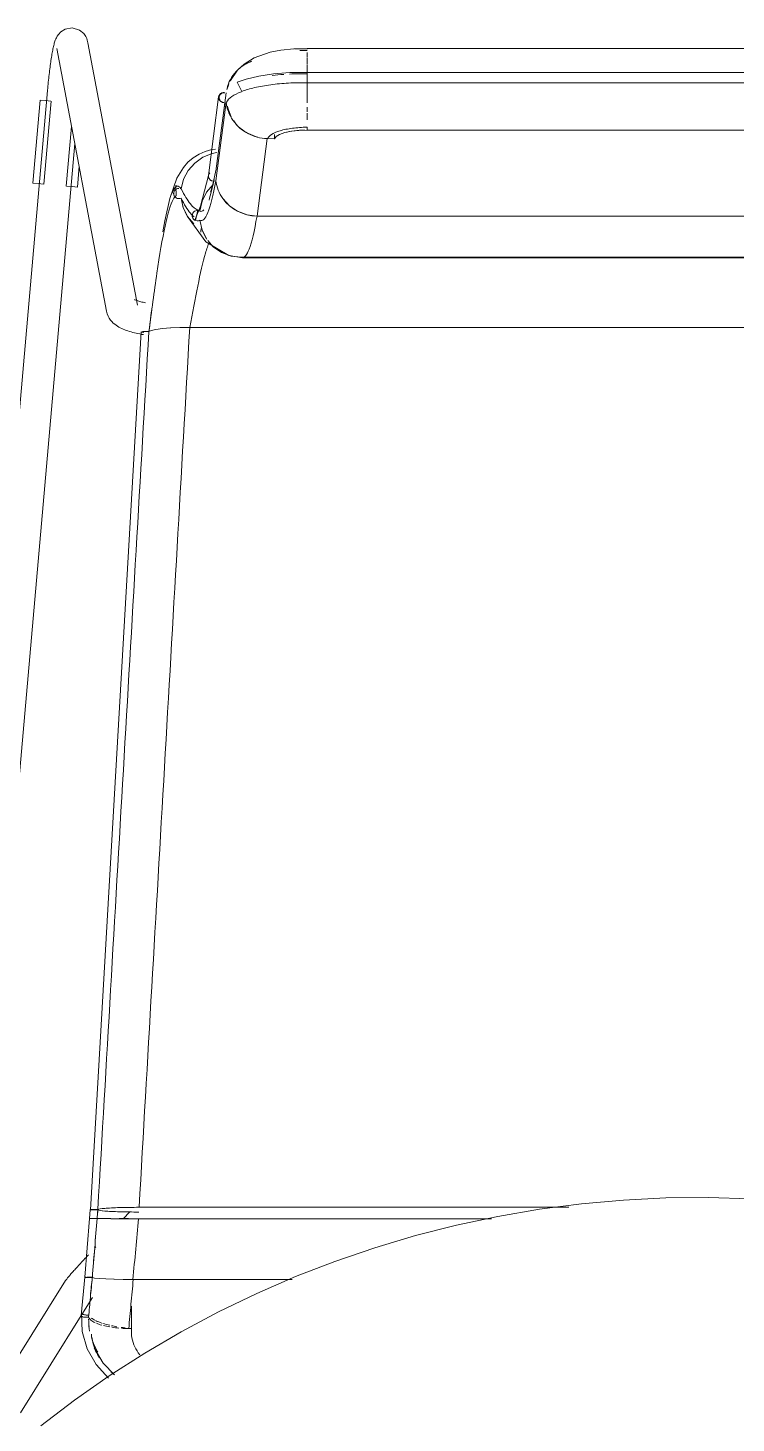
# Model space of a CAD drawing. Header units: millimetres. Extents: x 155927 to 326028, y -36033 to 97293.
# Drawn here: x 159715 to 159983, y 31551 to 32078 of the extents above; entities that cross this region are included whole.
import ezdxf

# ---------------------------------------------------------------- set-up
doc = ezdxf.new("R2010")
doc.units = ezdxf.units.MM
doc.header["$MEASUREMENT"] = 0
doc.layers.add('I-FURN', color=8, linetype='CONTINUOUS', lineweight=9)

msp = doc.modelspace()

# ---------------------------------------------------------------- linework, layer by layer
at = {"layer": 'I-FURN'}
for p, q in [((159727.17, 32076.73), (159726.31, 32075.82)), ((159728.82, 32077.77), (159727.17, 32076.73)), ((159731.58, 32078.25), (159728.82, 32077.77)), ((159734.33, 32077.42), (159731.58, 32078.25)), ((159734.33, 32077.42), (159735.91, 32076.1)), ((159724.45, 32071.22), (159724.35, 32070.77)), ((159724.55, 32071.64), (159724.45, 32071.22)), ((159724.66, 32072.06), (159724.55, 32071.64)), ((159724.76, 32072.46), (159724.66, 32072.06)), ((159724.88, 32072.85), (159724.76, 32072.46)), ((159725, 32073.25), (159724.88, 32072.85)), ((159725.14, 32073.65), (159725, 32073.25)), ((159725.31, 32074.08), (159725.14, 32073.65)), ((159725.53, 32074.56), (159725.31, 32074.08)), ((159725.83, 32075.12), (159725.53, 32074.56)), ((159726.31, 32075.82), (159725.83, 32075.12)), ((159735.91, 32076.1), (159736.66, 32075.02)), ((159736.66, 32075.02), (159737.03, 32074.21)), ((159737.03, 32074.21), (159737.25, 32073.59)), ((159737.25, 32073.59), (159737.38, 32073.08)), ((159737.38, 32073.08), (159737.47, 32072.66)), ((159756.28, 31973.37), (159737.47, 32072.66)), ((159723.51, 32065.98), (159723.42, 32065.37)), ((159723.6, 32066.59), (159723.51, 32065.98)), ((159723.69, 32067.17), (159723.6, 32066.59)), ((159723.78, 32067.74), (159723.69, 32067.17)), ((159723.88, 32068.29), (159723.78, 32067.74)), ((159723.97, 32068.83), (159723.88, 32068.29)), ((159724.07, 32069.34), (159723.97, 32068.83)), ((159724.16, 32069.84), (159724.07, 32069.34)), ((159724.26, 32070.31), (159724.16, 32069.84)), ((159724.35, 32070.77), (159724.26, 32070.31)), ((159725.68, 32070.43), (159744.49, 31971.14)), ((159800.44, 32066.94), (159796.56, 32064.55)), ((159806.49, 32069.07), (159800.44, 32066.94)), ((159810.52, 32069.86), (159806.49, 32069.07)), ((159815.34, 32070.36), (159810.52, 32069.86)), ((159820.38, 32070.47), (159815.34, 32070.36)), ((160115.23, 32070.48), (159820.37, 32070.48)), ((159820.37, 32070.17), (159820.37, 32070.46)), ((159820.37, 32067.23), (159820.37, 32068.98)), ((159820.37, 32064.38), (159820.37, 32066.95)), ((159820.38, 32070.47), (159820.38, 32070.3)), ((159722.81, 32060.65), (159722.73, 32059.93)), ((159722.9, 32061.36), (159722.81, 32060.65)), ((159722.98, 32062.06), (159722.9, 32061.36)), ((159723.07, 32062.74), (159722.98, 32062.06)), ((159723.15, 32063.42), (159723.07, 32062.74)), ((159723.24, 32064.08), (159723.15, 32063.42)), ((159723.33, 32064.73), (159723.24, 32064.08)), ((159723.42, 32065.37), (159723.33, 32064.73)), ((159794.08, 32062.25), (159791.4, 32058.36)), ((159796.56, 32064.55), (159794.08, 32062.25)), ((159807.71, 32060.86), (159802.09, 32060.01)), ((159813.83, 32061.34), (159807.71, 32060.86)), ((159820.37, 32061.44), (159813.83, 32061.34)), ((159820.37, 32061.19), (159820.37, 32064.21)), ((160115.23, 32061.44), (159820.37, 32061.44)), ((159820.37, 32057.59), (159820.37, 32061.44)), ((159820.37, 32064.22), (159820.37, 32061.19)), ((159820.37, 32061.44), (159820.37, 32061.37)), ((159820.37, 32061.37), (159820.37, 32061.17)), ((159820.37, 32061.17), (159820.37, 32060.87)), ((159820.37, 32060.87), (159820.37, 32060.48)), ((159722.28, 32055.49), (159722.21, 32054.74)), ((159722.35, 32056.24), (159722.28, 32055.49)), ((159722.42, 32056.99), (159722.35, 32056.24)), ((159722.5, 32057.73), (159722.42, 32056.99)), ((159722.57, 32058.47), (159722.5, 32057.73)), ((159722.65, 32059.2), (159722.57, 32058.47)), ((159722.73, 32059.93), (159722.65, 32059.2)), ((159791.4, 32058.36), (159791.31, 32058.16)), ((159797.4, 32058.91), (159793.95, 32057.75)), ((159793.95, 32057.75), (159795.71, 32054.21)), ((159802.09, 32060.01), (159797.4, 32058.91)), ((159820.37, 32057.5), (159820.37, 32053.69)), ((159820.37, 32053.65), (159820.37, 32057.5)), ((159820.37, 32057.48), (160115.23, 32057.48)), ((159820.37, 32060.48), (159820.37, 32060.02)), ((159820.37, 32060.02), (159820.37, 32059.53)), ((159820.37, 32059.53), (159820.37, 32059.03)), ((159820.37, 32059.03), (159820.37, 32058.56)), ((159820.37, 32058.56), (159820.37, 32058.14)), ((159820.37, 32058.14), (159820.37, 32057.81)), ((159820.37, 32057.81), (159820.37, 32057.59)), ((159722.2, 32054.58), (159683.25, 31611.26)), ((159716.63, 32019.56), (159719.38, 32050.97)), ((159719.38, 32050.97), (159721.43, 32050.79)), ((159720.86, 32019.19), (159723.62, 32050.6)), ((159721.43, 32050.79), (159723.49, 32050.61)), ((159722.21, 32054.74), (159722.2, 32054.58)), ((159786.92, 32052.17), (159783.07, 32022.39)), ((159789.74, 32050.19), (159785.9, 32020.48)), ((159789.76, 32053.73), (159785.92, 32024.03)), ((159789.31, 32050.2), (159788.99, 32047.76)), ((159820.37, 32053.65), (159820.37, 32053.5)), ((159820.37, 32049.94), (159820.37, 32053.5)), ((159820.37, 32046.47), (159820.37, 32048.31)), ((159820.37, 32043.49), (159820.37, 32045.95)), ((159731.28, 32040.93), (159729.3, 32018.45)), ((159817.34, 32039.47), (159820.37, 32039.57)), ((160115.23, 32039.63), (159820.37, 32039.63)), ((159820.37, 32039.57), (160115.23, 32039.57)), ((159695.21, 31610.21), (159732.49, 32034.56)), ((159801.45, 32007.11), (159805.31, 32036.38)), ((159805.31, 32036.38), (159808.02, 32036.32)), ((159808.02, 32037.98), (159808.02, 32036.32)), ((159808.02, 32036.32), (159808.66, 32037.18)), ((159808.66, 32037.18), (159810.01, 32037.97)), ((159810.01, 32037.97), (159811.99, 32038.64)), ((159811.99, 32038.64), (159814.49, 32039.15)), ((159814.49, 32039.15), (159817.34, 32039.47)), ((159777.31, 32029.18), (159775.33, 32027.49)), ((159779.51, 32030.55), (159777.31, 32029.18)), ((159781.01, 32029.33), (159777.92, 32027.15)), ((159781.87, 32031.58), (159779.51, 32030.55)), ((159784.52, 32030.73), (159781.01, 32029.33)), ((159784.38, 32032.24), (159781.87, 32031.58)), ((159785.8, 32032.39), (159784.38, 32032.24)), ((159786.26, 32031.1), (159784.52, 32030.73)), ((159784.53, 32030.72), (159786.27, 32031.09)), ((159733.54, 32018.07), (159734.23, 32025.97)), ((159773.59, 32025.53), (159771.09, 32021.42)), ((159775.33, 32027.49), (159773.59, 32025.53)), ((159775.44, 32024.33), (159773.7, 32021.01)), ((159777.92, 32027.15), (159775.44, 32024.33)), ((159784.67, 32018.52), (159786.04, 32024.81)), ((159718.67, 32019.38), (159716.63, 32019.56)), ((159720.73, 32019.2), (159718.67, 32019.38)), ((159731.49, 32018.25), (159729.43, 32018.44)), ((159771.09, 32021.42), (159768.42, 32013.79)), ((159771.89, 32018.3), (159770.73, 32018.62)), ((159770.73, 32018.62), (159770.92, 32014.77)), ((159773.7, 32021.01), (159772.8, 32017.38)), ((159783.08, 32022.47), (159780.11, 32010.85)), ((159784.91, 32018.99), (159782.4, 32016.12)), ((159783.12, 32022.63), (159783.05, 32022.16)), ((159783.05, 32022.16), (159783.12, 32021.69)), ((159783.31, 32023.07), (159783.12, 32022.63)), ((159783.12, 32021.69), (159783.31, 32021.25)), ((159783.6, 32023.45), (159783.31, 32023.07)), ((159783.31, 32021.25), (159783.6, 32020.86)), ((159783.6, 32020.86), (159783.99, 32020.56)), ((159783.91, 32016.09), (159784.67, 32018.52)), ((159783.99, 32020.56), (159784.44, 32020.37)), ((159784.44, 32020.37), (159784.93, 32020.29)), ((159784.93, 32020.29), (159785.43, 32020.33)), ((159733.54, 32018.07), (159731.49, 32018.25)), ((159768.42, 32013.79), (159766.53, 32005.27)), ((159770, 32016.16), (159769.92, 32015.67)), ((159769.92, 32015.67), (159769.98, 32015.19)), ((159769.93, 32015.67), (159770, 32016.16)), ((159769.99, 32015.19), (159769.93, 32015.67)), ((159769.98, 32015.19), (159770.16, 32014.73)), ((159770.17, 32014.73), (159769.99, 32015.19)), ((159770, 32016.16), (159770.2, 32016.61)), ((159770.19, 32016.61), (159770, 32016.16)), ((159770.16, 32014.73), (159770.45, 32014.32)), ((159770.46, 32014.33), (159770.17, 32014.73)), ((159770.49, 32017.01), (159770.19, 32016.61)), ((159770.2, 32016.61), (159770.5, 32017.01)), ((159770.45, 32014.32), (159770.83, 32014.01)), ((159770.83, 32014.01), (159770.46, 32014.33)), ((159770.88, 32017.31), (159770.49, 32017.01)), ((159770.5, 32017.01), (159770.88, 32017.31)), ((159771.28, 32013.8), (159770.83, 32014.01)), ((159770.83, 32014.01), (159771.28, 32013.8)), ((159770.88, 32017.31), (159771.34, 32017.51)), ((159771.34, 32017.51), (159770.88, 32017.31)), ((159771.77, 32013.71), (159771.28, 32013.8)), ((159771.28, 32013.8), (159771.77, 32013.71)), ((159771.34, 32017.51), (159771.83, 32017.58)), ((159771.83, 32017.58), (159771.34, 32017.51)), ((159772.27, 32013.74), (159771.77, 32013.71)), ((159771.77, 32013.71), (159772.27, 32013.74)), ((159772.75, 32013.89), (159772.27, 32013.74)), ((159772.27, 32013.74), (159772.75, 32013.89)), ((159772.33, 32017.54), (159772.8, 32017.37)), ((159772.8, 32017.38), (159772.33, 32017.54)), ((159773.54, 32010.28), (159772.75, 32013.89)), ((159772.75, 32013.89), (159773.53, 32010.27)), ((159782.4, 32016.12), (159780.65, 32012.72)), ((159788.53, 32013.72), (159791.02, 32010.98)), ((159773.53, 32010.27), (159775.17, 32006.95)), ((159775.18, 32006.95), (159773.54, 32010.28)), ((159775.12, 32006.88), (159774.23, 32008.62)), ((159777.17, 32008.21), (159776.98, 32007.74)), ((159776.99, 32007.74), (159777.17, 32008.2)), ((159777.17, 32008.2), (159777.47, 32008.61)), ((159777.46, 32008.61), (159777.17, 32008.21)), ((159777.85, 32008.92), (159777.46, 32008.61)), ((159777.47, 32008.61), (159777.85, 32008.92)), ((159777.85, 32008.92), (159778.3, 32009.12)), ((159778.3, 32009.12), (159777.85, 32008.92)), ((159780.11, 32010.85), (159777.94, 32005.53)), ((159779.08, 32009.29), (159778.24, 32005.4)), ((159778.79, 32009.21), (159778.3, 32009.12)), ((159778.3, 32009.12), (159778.79, 32009.2)), ((159779.29, 32009.17), (159778.79, 32009.21)), ((159778.79, 32009.2), (159779.29, 32009.17)), ((159779.29, 32009.17), (159779.76, 32009)), ((159779.76, 32009.01), (159779.29, 32009.17)), ((159780.65, 32012.72), (159779.76, 32009.01)), ((159791.02, 32010.98), (159794.13, 32008.9)), ((159794.13, 32008.9), (159797.67, 32007.58)), ((159766.53, 32005.27), (159765.79, 32001.2)), ((159782.11, 31997.34), (159775.12, 32006.88)), ((159775.17, 32006.95), (159777.57, 32004.12)), ((159777.58, 32004.11), (159775.18, 32006.95)), ((159776.92, 32007.25), (159776.99, 32007.74)), ((159776.98, 32007.74), (159776.92, 32007.25)), ((159776.99, 32006.76), (159776.92, 32007.25)), ((159776.92, 32007.25), (159776.98, 32006.76)), ((159776.98, 32006.76), (159777.17, 32006.3)), ((159777.17, 32006.3), (159776.99, 32006.76)), ((159777.47, 32005.9), (159777.17, 32006.3)), ((159777.17, 32006.3), (159777.46, 32005.9)), ((159777.46, 32005.9), (159777.85, 32005.58)), ((159777.85, 32005.59), (159777.47, 32005.9)), ((159778.3, 32005.38), (159777.85, 32005.59)), ((159777.85, 32005.58), (159778.3, 32005.38)), ((159778.79, 32005.3), (159778.3, 32005.38)), ((159778.3, 32005.38), (159778.79, 32005.3)), ((159779.29, 32005.34), (159778.79, 32005.3)), ((159778.79, 32005.3), (159779.29, 32005.34)), ((159779.76, 32005.5), (159779.29, 32005.34)), ((159779.29, 32005.34), (159779.76, 32005.5)), ((159779.76, 32005.5), (159780.65, 32001.79)), ((159797.67, 32007.58), (159801.45, 32007.11)), ((160134.16, 32007.11), (159801.45, 32007.11)), ((159801.45, 32007.11), (160134.16, 32007.11)), ((159780.65, 32001.79), (159782.4, 31998.39)), ((159782.41, 31998.4), (159780.66, 32001.79)), ((159790.76, 31992.22), (159782.11, 31997.34)), ((159782.81, 31997.82), (159784.91, 31995.52)), ((159784.92, 31995.52), (159782.82, 31997.81)), ((159784.91, 31995.52), (159788.05, 31993.35)), ((159788.05, 31993.35), (159784.92, 31995.52)), ((159790.91, 31992.15), (159787.73, 31993.52)), ((159791.62, 31991.99), (159788.05, 31993.35)), ((159788.05, 31993.35), (159791.62, 31991.98)), ((159795.95, 31991.36), (159790.91, 31992.15)), ((159795.41, 31991.51), (159791.62, 31991.99)), ((159791.62, 31991.98), (159795.41, 31991.51)), ((160140.19, 31991.51), (159795.41, 31991.51)), ((159795.41, 31991.51), (160140.19, 31991.51)), ((159795.95, 31991.36), (160100.75, 31991.36)), ((159744.49, 31971.14), (159744.75, 31970.15)), ((159755.06, 31975.6), (159755.09, 31975.58)), ((159755.09, 31975.58), (159755.16, 31975.54)), ((159755.16, 31975.54), (159755.25, 31975.49)), ((159755.25, 31975.49), (159755.4, 31975.42)), ((159755.4, 31975.42), (159755.59, 31975.33)), ((159755.59, 31975.33), (159755.83, 31975.24)), ((159755.83, 31975.24), (159756.1, 31975.14)), ((159756.1, 31975.14), (159756.4, 31975.03)), ((159756.4, 31975.03), (159756.73, 31974.92)), ((159756.73, 31974.92), (159757.1, 31974.81)), ((159757.1, 31974.81), (159757.5, 31974.71)), ((159757.5, 31974.71), (159757.92, 31974.6)), ((159757.92, 31974.6), (159758.36, 31974.5)), ((159758.36, 31974.5), (159758.83, 31974.4)), ((159758.83, 31974.4), (159759.32, 31974.3)), ((159744.75, 31970.15), (159745.11, 31969.25)), ((159745.11, 31969.25), (159745.55, 31968.46)), ((159745.55, 31968.46), (159746.04, 31967.78)), ((159746.04, 31967.78), (159746.54, 31967.18)), ((159746.54, 31967.18), (159747.07, 31966.66)), ((159747.07, 31966.66), (159747.6, 31966.21)), ((159747.6, 31966.21), (159748.13, 31965.81)), ((159748.13, 31965.81), (159748.67, 31965.45)), ((159738.4, 31631.38), (159757.68, 31963.29)), ((159748.67, 31965.45), (159749.21, 31965.12)), ((159749.21, 31965.12), (159749.74, 31964.83)), ((159749.74, 31964.83), (159750.29, 31964.56)), ((159750.29, 31964.56), (159750.85, 31964.31)), ((159750.85, 31964.31), (159751.42, 31964.07)), ((159751.42, 31964.07), (159752, 31963.85)), ((159752, 31963.85), (159752.6, 31963.65)), ((159752.6, 31963.65), (159753.2, 31963.45)), ((159753.2, 31963.45), (159753.82, 31963.27)), ((159753.82, 31963.27), (159754.45, 31963.1)), ((159754.45, 31963.1), (159755.09, 31962.94)), ((159755.09, 31962.94), (159755.75, 31962.78)), ((159755.75, 31962.78), (159756.42, 31962.64)), ((159756.42, 31962.64), (159757.1, 31962.51)), ((159757.1, 31962.51), (159757.79, 31962.38)), ((159757.74, 31963.24), (159757.68, 31963.29)), ((159757.69, 31963.29), (159757.75, 31963.24)), ((159757.79, 31962.38), (159758.49, 31962.27)), ((159757.93, 31963.19), (159758.22, 31963.14)), ((159758.22, 31963.14), (159757.93, 31963.19)), ((159758.25, 31963.44), (159757.95, 31963.39)), ((159757.95, 31963.39), (159758.25, 31963.44)), ((159758.22, 31963.14), (159758.6, 31963.11)), ((159758.6, 31963.11), (159758.22, 31963.14)), ((159758.64, 31963.47), (159758.25, 31963.44)), ((159758.25, 31963.44), (159758.63, 31963.47)), ((159758.63, 31963.47), (159759.09, 31963.49)), ((159759.09, 31963.49), (159758.64, 31963.47)), ((159759.58, 31963.5), (159759.09, 31963.49)), ((159759.09, 31963.49), (159759.58, 31963.5)), ((159760.08, 31963.5), (159759.58, 31963.5)), ((159759.58, 31963.5), (159760.08, 31963.5)), ((159760.55, 31963.48), (159760.08, 31963.5)), ((159760.08, 31963.5), (159760.55, 31963.48)), ((159760.55, 31963.48), (159761.45, 31963.88)), ((159761.45, 31963.88), (159760.55, 31963.48)), ((159763.2, 31964.25), (159761.45, 31963.88)), ((159761.45, 31963.88), (159763.19, 31964.24)), ((159765.7, 31964.56), (159763.2, 31964.25)), ((159763.2, 31964.25), (159765.66, 31964.55)), ((159765.69, 31964.56), (159768.75, 31964.79)), ((159768.8, 31964.8), (159765.7, 31964.56)), ((159768.8, 31964.8), (159772.27, 31964.95)), ((159772.33, 31964.95), (159768.8, 31964.8)), ((159772.33, 31964.95), (159776.02, 31965.01)), ((159776.1, 31965.01), (159772.33, 31964.95)), ((160159.5, 31965.01), (159776.1, 31965.01)), ((159776.1, 31965.01), (160159.58, 31965.01)), ((159924.21, 31633.59), (159908.34, 31631.53)), ((159940.14, 31635.01), (159924.21, 31633.59)), ((159956.12, 31635.8), (159940.14, 31635.01)), ((159972.12, 31635.95), (159956.12, 31635.8)), ((159988.11, 31635.45), (159972.12, 31635.95)), ((159736.3, 31605.82), (159738.12, 31628.02)), ((159738.39, 31631.38), (159738.12, 31628.02)), ((159738.19, 31628.02), (159738.12, 31628.02)), ((159738.12, 31628.02), (159738.19, 31628.02)), ((159738.19, 31628.02), (159738.12, 31628.02)), ((159738.12, 31628.02), (159738.19, 31628.02)), ((159738.19, 31628.02), (159738.38, 31628.03)), ((159738.38, 31628.03), (159738.19, 31628.02)), ((159738.38, 31628.02), (159738.19, 31628.02)), ((159738.19, 31628.02), (159738.37, 31628.02)), ((159738.37, 31628.02), (159738.67, 31628.02)), ((159738.38, 31628.03), (159738.68, 31628.03)), ((159738.67, 31628.03), (159738.38, 31628.03)), ((159738.67, 31628.02), (159738.38, 31628.02)), ((159738.46, 31631.41), (159738.4, 31631.38)), ((159738.4, 31631.38), (159738.46, 31631.35)), ((159738.65, 31631.43), (159738.46, 31631.41)), ((159738.46, 31631.35), (159738.65, 31631.33)), ((159738.94, 31631.46), (159738.65, 31631.43)), ((159738.65, 31631.33), (159738.95, 31631.3)), ((159739.06, 31628.03), (159738.67, 31628.03)), ((159739.05, 31628.01), (159738.67, 31628.02)), ((159738.67, 31628.02), (159739.05, 31628.01)), ((159738.68, 31628.03), (159739.06, 31628.03)), ((159739.32, 31631.48), (159738.94, 31631.46)), ((159738.95, 31631.3), (159739.33, 31631.29)), ((159739.5, 31628.01), (159739.05, 31628.01)), ((159739.05, 31628.01), (159739.5, 31628.01)), ((159739.06, 31628.03), (159739.51, 31628.03)), ((159739.51, 31628.03), (159739.06, 31628.03)), ((159739.77, 31631.49), (159739.32, 31631.48)), ((159739.33, 31631.29), (159739.78, 31631.27)), ((159739.99, 31628.01), (159739.5, 31628.01)), ((159739.5, 31628.01), (159739.99, 31628.01)), ((159739.51, 31628.03), (159740, 31628.03)), ((159740, 31628.03), (159739.51, 31628.03)), ((159740.26, 31631.49), (159739.77, 31631.49)), ((159739.78, 31631.27), (159740.27, 31631.27)), ((159740.49, 31628.01), (159739.99, 31628.01)), ((159739.99, 31628.01), (159740.49, 31628.01)), ((159740, 31628.03), (159740.5, 31628.03)), ((159740.5, 31628.03), (159740, 31628.03)), ((159740.76, 31631.49), (159740.26, 31631.49)), ((159740.27, 31631.27), (159740.77, 31631.27)), ((159740.96, 31628.01), (159740.49, 31628.01)), ((159740.49, 31628.01), (159740.96, 31628.01)), ((159740.5, 31628.03), (159740.97, 31628.03)), ((159740.97, 31628.03), (159740.5, 31628.03)), ((159741.23, 31631.48), (159740.76, 31631.49)), ((159740.77, 31631.27), (159741.24, 31631.28)), ((159741.85, 31628), (159740.96, 31628.01)), ((159740.96, 31628.01), (159741.85, 31628)), ((159742.12, 31631.69), (159741.23, 31631.48)), ((159741.24, 31631.28), (159742.14, 31631.07)), ((159743.59, 31627.99), (159741.85, 31628)), ((159741.85, 31628), (159743.59, 31627.99)), ((159743.61, 31628.06), (159741.86, 31628.04)), ((159741.87, 31628.04), (159743.62, 31628.06)), ((159743.87, 31631.88), (159742.12, 31631.69)), ((159742.14, 31631.07), (159743.89, 31630.88)), ((159746.11, 31628.07), (159743.61, 31628.06)), ((159743.62, 31628.06), (159746.12, 31628.07)), ((159746.37, 31632.05), (159743.87, 31631.88)), ((159743.89, 31630.88), (159746.39, 31630.72)), ((159749.5, 31632.17), (159746.37, 31632.05)), ((159746.39, 31630.72), (159749.51, 31630.59)), ((159749.24, 31628.08), (159752.79, 31628.08)), ((159752.79, 31628.08), (159749.24, 31628.08)), ((159753.07, 31632.25), (159749.5, 31632.17)), ((159749.51, 31630.59), (159753.06, 31630.51)), ((159753.36, 31630.63), (159750.79, 31627.96)), ((159753.06, 31630.51), (159756.74, 31630.49)), ((159756.85, 31632.27), (159753.07, 31632.25)), ((159919.45, 31632.27), (159756.85, 31632.27)), ((159756.85, 31632.27), (159919.45, 31632.27)), ((159892.57, 31628.83), (159876.92, 31625.51)), ((159908.34, 31631.53), (159892.57, 31628.83)), ((159743.59, 31627.99), (159746.1, 31627.97)), ((159746.1, 31627.97), (159743.6, 31627.99)), ((159749.23, 31627.97), (159746.1, 31627.97)), ((159746.1, 31627.97), (159749.23, 31627.97)), ((159752.8, 31627.96), (159749.23, 31627.97)), ((159749.23, 31627.97), (159752.8, 31627.96)), ((159756.59, 31627.96), (159752.8, 31627.96)), ((159752.8, 31627.96), (159756.59, 31627.96)), ((159890.22, 31627.96), (159756.59, 31627.96)), ((159756.59, 31627.96), (159890.22, 31627.96)), ((159876.92, 31625.51), (159861.42, 31621.56)), ((159861.42, 31621.56), (159846.08, 31617)), ((159735.47, 31611.94), (159735.89, 31612.4)), ((159735.89, 31612.4), (159736.32, 31612.86)), ((159736.32, 31612.86), (159736.76, 31613.33)), ((159736.76, 31613.33), (159737.21, 31613.81)), ((159737.21, 31613.81), (159737.67, 31614.29)), ((159740.03, 31616.78), (159740.51, 31617.28)), ((159846.08, 31617), (159830.94, 31611.83)), ((159730.8, 31606.8), (159731.05, 31607.08)), ((159731.05, 31607.08), (159731.31, 31607.37)), ((159731.31, 31607.37), (159731.58, 31607.68)), ((159731.58, 31607.68), (159731.87, 31608)), ((159731.87, 31608), (159732.17, 31608.34)), ((159732.17, 31608.34), (159732.48, 31608.69)), ((159732.48, 31608.69), (159732.81, 31609.06)), ((159732.81, 31609.06), (159733.16, 31609.43)), ((159733.16, 31609.43), (159733.51, 31609.82)), ((159733.51, 31609.82), (159733.88, 31610.23)), ((159733.88, 31610.23), (159734.26, 31610.64)), ((159734.26, 31610.64), (159734.65, 31611.06)), ((159734.65, 31611.06), (159735.05, 31611.5)), ((159735.05, 31611.5), (159735.47, 31611.94)), ((159830.94, 31611.83), (159816.02, 31606.06)), ((159729.04, 31604.55), (159701.74, 31560.97)), ((159729.04, 31604.55), (159729.26, 31604.88)), ((159729.26, 31604.88), (159729.44, 31605.13)), ((159729.44, 31605.13), (159729.62, 31605.36)), ((159729.62, 31605.36), (159729.79, 31605.59)), ((159729.79, 31605.59), (159729.97, 31605.81)), ((159729.97, 31605.81), (159730.16, 31606.04)), ((159730.16, 31606.04), (159730.36, 31606.28)), ((159730.36, 31606.28), (159730.58, 31606.53)), ((159730.58, 31606.53), (159730.8, 31606.8)), ((159734.87, 31591.33), (159736.29, 31605.82)), ((159736.36, 31605.85), (159736.29, 31605.82)), ((159736.29, 31605.82), (159736.36, 31605.79)), ((159736.3, 31605.82), (159736.36, 31605.85)), ((159736.37, 31605.79), (159736.3, 31605.82)), ((159736.54, 31605.87), (159736.36, 31605.85)), ((159736.36, 31605.85), (159736.55, 31605.87)), ((159736.36, 31605.79), (159736.55, 31605.77)), ((159736.84, 31605.89), (159736.54, 31605.87)), ((159736.55, 31605.87), (159736.84, 31605.89)), ((159736.55, 31605.77), (159736.85, 31605.75)), ((159736.85, 31605.75), (159736.56, 31605.77)), ((159736.85, 31605.75), (159737.23, 31605.73)), ((159737.24, 31605.73), (159736.85, 31605.75)), ((159737.67, 31605.92), (159737.22, 31605.91)), ((159737.22, 31605.91), (159737.67, 31605.92)), ((159737.23, 31605.73), (159737.68, 31605.72)), ((159737.69, 31605.72), (159737.24, 31605.73)), ((159738.16, 31605.92), (159737.67, 31605.92)), ((159737.67, 31605.92), (159738.16, 31605.92)), ((159737.68, 31605.72), (159738.17, 31605.72)), ((159738.18, 31605.72), (159737.69, 31605.72)), ((159738.66, 31605.92), (159738.16, 31605.92)), ((159738.16, 31605.92), (159738.66, 31605.92)), ((159738.17, 31605.72), (159738.67, 31605.72)), ((159738.68, 31605.72), (159738.18, 31605.72)), ((159739.13, 31605.91), (159738.66, 31605.92)), ((159738.66, 31605.92), (159739.13, 31605.91)), ((159738.67, 31605.72), (159739.14, 31605.73)), ((159739.15, 31605.73), (159738.68, 31605.72)), ((159739.14, 31605.73), (159740.03, 31605.53)), ((159740.03, 31605.54), (159739.15, 31605.73)), ((159741.75, 31605.36), (159740.03, 31605.53)), ((159740.03, 31605.53), (159741.77, 31605.36)), ((159744.21, 31605.21), (159741.77, 31605.36)), ((159741.77, 31605.36), (159744.25, 31605.21)), ((159747.28, 31605.09), (159744.25, 31605.21)), ((159744.25, 31605.21), (159747.35, 31605.09)), ((159750.79, 31605.02), (159747.34, 31605.09)), ((159747.35, 31605.09), (159750.78, 31605.02)), ((159750.88, 31605.02), (159754.64, 31604.99)), ((159754.52, 31604.99), (159750.88, 31605.02)), ((159814.76, 31604.99), (159754.52, 31604.99)), ((159754.64, 31604.99), (159814.76, 31604.99)), ((159816.02, 31606.06), (159801.34, 31599.69)), ((159735.17, 31591.74), (159739.21, 31598.18)), ((159801.34, 31599.69), (159786.93, 31592.74)), ((159711.91, 31554.6), (159734.94, 31591.36)), ((159734.99, 31592.22), (159735.28, 31585.31)), ((159753.94, 31594.95), (159753.94, 31585.2)), ((159786.93, 31592.74), (159772.81, 31585.22)), ((159753.99, 31586.44), (159752.94, 31586.44)), ((159735.28, 31585.31), (159737.15, 31578.79)), ((159772.81, 31585.22), (159759, 31577.15)), ((159737.15, 31578.79), (159740.54, 31572.78)), ((159739.86, 31579.2), (159743.23, 31573.37)), ((159759, 31577.15), (159745.52, 31568.52)), ((159740.54, 31572.78), (159745.29, 31567.63)), ((159743.23, 31573.37), (159747.49, 31568.89)), ((159745.52, 31568.52), (159732.4, 31559.37)), ((159732.4, 31559.37), (159719.66, 31549.7))]:
    msp.add_line(p, q, dxfattribs=at)
for centre, major_axis, ratio, start_param, end_param in [((159820.37, 32066.2), (-12.4, 0), 0.287441, 4.712389, 4.932602), ((159820.37, 32054.73), (0, 15.75), 0.000004, 2.669107, 2.851347), ((159785.02, 32022.16), (1.96, 0), 0.955139, 2.379629, 4.923331), ((159801.58, 32022.18), (15.78, 0), 0.955139, 3.254129, 3.495629), ((159801.58, 32022.18), (15.78, 0), 0.955139, 3.495799, 3.737346), ((159801.58, 32022.18), (15.78, 0), 0.955139, 3.737469, 4.704147)]:
    msp.add_ellipse(centre, major_axis=major_axis, ratio=ratio, start_param=start_param, end_param=end_param, dxfattribs=at)
for points in [[(159815.77, 32070.2), (159817.24, 32070.33), (159818.8, 32070.39), (159820.37, 32070.38)], [(159807.22, 32060.23), (159808.63, 32060.41), (159810.08, 32060.58), (159811.56, 32060.68)], [(159813.77, 32060.8), (159815.96, 32060.91), (159818.16, 32060.94), (159820.37, 32060.9)], [(159790.21, 32055.06), (159790.37, 32055.74), (159790.57, 32056.42), (159790.82, 32057.07)], [(159789.74, 32050.19), (159789.89, 32048.94), (159790.47, 32046.57), (159792.23, 32043.23), (159794.76, 32040.39), (159797.91, 32038.2), (159801.51, 32036.78), (159804.01, 32036.42), (159805.31, 32036.38)], [(159789.94, 32050.18), (159790.3, 32050.9), (159791.61, 32052.31), (159794.07, 32053.57), (159795.54, 32054.14)], [(159791.72, 32044.67), (159791.03, 32045.93), (159790.62, 32047.3), (159790.29, 32048.68)], [(159805.55, 32036.4), (159805.68, 32036.95), (159806.63, 32038.05), (159809.95, 32039.45), (159814.75, 32040.41), (159818.48, 32040.67), (159820.37, 32040.7)], [(159819.54, 32039.63), (159816.76, 32039.57), (159814.21, 32039.21), (159812, 32038.69)], [(159779.76, 32005.5), (159780.78, 32004.95), (159782.83, 32006.92), (159784.88, 32014.98), (159785.9, 32020.48)], [(159783.29, 32013.16), (159783.95, 32015.05), (159784.61, 32017.86), (159785.27, 32020.9)], [(159779.76, 32009), (159780.3, 32008.71), (159780.85, 32008.86), (159781.39, 32009.43)], [(159780.15, 32001.04), (159780.21, 32001.51), (159780.26, 32001.97), (159780.32, 32002.44)], [(159795.41, 31991.51), (159795.59, 31991.41), (159795.77, 31991.36), (159795.95, 31991.36)], [(159760.57, 31963.49), (159760.96, 31966.61), (159761.36, 31969.77), (159761.75, 31972.89)], [(159760.55, 31963.48), (159757.33, 31908.24), (159750.89, 31797.65), (159744.45, 31686.88), (159741.23, 31631.48)], [(159766.44, 31798.77), (159769.63, 31854.23), (159772.83, 31909.65), (159776.02, 31965.01)], [(159756.85, 31632.27), (159760.05, 31687.8), (159763.24, 31743.33), (159766.44, 31798.77)], [(159741.24, 31631.28), (159740.64, 31631.26), (159739.14, 31631.27), (159738.39, 31631.34), (159738.39, 31631.38)], [(159740.96, 31628.01), (159740.66, 31624.3), (159740.05, 31616.86), (159739.45, 31609.44), (159739.15, 31605.73)], [(159740.96, 31628.01), (159741.01, 31628.59), (159741.1, 31629.75), (159741.19, 31630.9), (159741.23, 31631.48)], [(159740.97, 31628.03), (159741.01, 31628.57), (159741.1, 31629.65), (159741.19, 31630.74), (159741.24, 31631.28)], [(159755.55, 31616.47), (159755.9, 31620.29), (159756.24, 31624.13), (159756.59, 31627.96)], [(159754.52, 31604.99), (159754.87, 31608.81), (159755.21, 31612.64), (159755.55, 31616.47)], [(159737.71, 31590.77), (159737.95, 31593.22), (159738.43, 31598.17), (159738.9, 31603.2), (159739.14, 31605.73)], [(159738.43, 31598.83), (159738.65, 31601.11), (159738.88, 31603.42), (159739.11, 31605.73)], [(159752.94, 31586.44), (159753.2, 31589.47), (159753.75, 31595.61), (159754.34, 31601.86), (159754.64, 31604.99)], [(159735.05, 31592.08), (159735.1, 31592.03), (159735.22, 31591.94), (159735.51, 31591.81), (159735.9, 31591.69), (159736.36, 31591.59), (159736.85, 31591.53), (159737.35, 31591.5), (159737.66, 31591.5), (159737.81, 31591.51)], [(159740.26, 31588.6), (159739.56, 31588.93), (159738.42, 31589.63), (159737.85, 31590.38), (159737.71, 31590.77)], [(159737.75, 31589.94), (159737.76, 31589.04), (159737.82, 31588.14), (159737.93, 31587.25)], [(159738.05, 31585.49), (159737.86, 31586.73), (159737.82, 31587.98), (159737.82, 31589.24)], [(159738.72, 31590.42), (159739.13, 31590.09), (159739.65, 31589.77), (159740.29, 31589.46)], [(159740.54, 31589.35), (159741.17, 31589.05), (159741.92, 31588.77), (159742.74, 31588.51)], [(159742.69, 31587.72), (159741.96, 31587.93), (159741.32, 31588.16), (159740.72, 31588.41)], [(159743.16, 31588.35), (159743.96, 31588.1), (159744.84, 31587.87), (159745.76, 31587.66)], [(159745.74, 31587.04), (159744.9, 31587.18), (159744.09, 31587.35), (159743.35, 31587.54)], [(159746.42, 31587.51), (159747.07, 31587.37), (159747.73, 31587.23), (159748.42, 31587.11)], [(159749.23, 31586.61), (159748.33, 31586.68), (159747.44, 31586.78), (159746.59, 31586.91)], [(159750.11, 31586.85), (159750.58, 31586.79), (159751.05, 31586.74), (159751.53, 31586.69)], [(159752.94, 31586.44), (159752, 31586.45), (159751.07, 31586.48), (159750.16, 31586.54)], [(159753.94, 31584.92), (159753.93, 31585.43), (159753.95, 31585.93), (159753.99, 31586.44)], [(159747.55, 31568.91), (159747.08, 31569.3), (159746.62, 31569.69), (159746.16, 31570.1)]]:
    msp.add_open_spline(points, degree=3, dxfattribs=at)
for points, knots in [([(159794.87, 32062.98), (159793.92, 32062.19), (159792.25, 32060.38), (159790.65, 32057.56), (159790.19, 32055.65), (159790.03, 32054.91)], [0.5, 0.5, 0.5, 0.5, 0.6666667, 0.8333333, 0.9365189, 0.9365189, 0.9365189, 0.9365189]), ([(159799.51, 32065.63), (159798.99, 32065.45), (159797.65, 32064.88), (159796.39, 32064.14), (159795.66, 32063.61)], [0.260519, 0.260519, 0.260519, 0.260519, 0.3333333, 0.4544474, 0.4544474, 0.4544474, 0.4544474]), ([(159795.71, 32054.21), (159797.13, 32054.75), (159800.46, 32055.75), (159806.52, 32056.84), (159813.38, 32057.47), (159818.03, 32057.55), (159820.37, 32057.5)], [0.3397465, 0.3397465, 0.3397465, 0.3397465, 0.5, 0.6666667, 0.8333333, 0.9999948, 0.9999948, 0.9999948, 0.9999948]), ([(159789.34, 32053.7), (159789.33, 32053.7), (159789.25, 32053.72), (159789.1, 32053.75), (159788.82, 32053.78), (159788.52, 32053.76), (159788.23, 32053.69), (159787.96, 32053.59), (159787.65, 32053.41), (159787.33, 32053.12), (159787.09, 32052.76), (159786.96, 32052.41), (159786.91, 32052.1), (159786.91, 32051.83), (159786.94, 32051.56), (159787.01, 32051.31), (159787.13, 32051.06), (159787.32, 32050.75), (159787.64, 32050.42), (159788.04, 32050.19), (159788.39, 32050.07), (159788.65, 32050.02), (159788.82, 32050), (159788.89, 32050)], [0.0518128, 0.0518128, 0.0518128, 0.0518128, 0.0555556, 0.0833333, 0.1111111, 0.1666667, 0.1944444, 0.2222222, 0.2777778, 0.3333333, 0.3888889, 0.4444444, 0.4791667, 0.5138889, 0.5486111, 0.5833333, 0.6180556, 0.6527778, 0.7222222, 0.7916667, 0.8263889, 0.8611111, 0.8888889, 0.8888889, 0.8888889, 0.8888889]), ([(159788.49, 32050.1), (159788.37, 32050.13), (159788.14, 32050.23), (159787.73, 32050.51), (159787.27, 32051.05), (159787.02, 32051.93), (159787.25, 32052.71), (159787.64, 32053.22), (159788.03, 32053.52), (159788.49, 32053.71), (159788.81, 32053.75), (159788.98, 32053.75)], [-0.8125, -0.8125, -0.8125, -0.8125, -0.765625, -0.71875, -0.625, -0.5, -0.375, -0.3125, -0.25, -0.1875, -0.125, -0.125, -0.125, -0.125]), ([(159801.77, 32036.94), (159800.54, 32037.26), (159797.09, 32038.66), (159793.83, 32041.05), (159792.68, 32043.12)], [-0.8333333, -0.8333333, -0.8333333, -0.8333333, -0.6666667, -0.3429412, -0.3429412, -0.3429412, -0.3429412]), ([(159769.03, 32015.17), (159769.26, 32015.8), (159770.52, 32018.71), (159771.78, 32018.93), (159772.8, 32017.38)], [0.6929173, 0.6929173, 0.6929173, 0.6929173, 0.75, 1, 1, 1, 1]), ([(159760.55, 31963.48), (159761.57, 31971.03), (159763.6, 31986.24), (159766.65, 32004.68), (159769.09, 32012.98), (159770.51, 32014.58), (159770.92, 32014.77)], [0, 0, 0, 0, 0.25, 0.5, 0.75, 0.8499411, 0.8499411, 0.8499411, 0.8499411]), ([(159772.75, 32013.89), (159773.92, 32011.48), (159775.54, 32008.83), (159777.17, 32007.15), (159777.63, 32006.76)], [0, 0, 0, 0, 0.5, 0.6963068, 0.6963068, 0.6963068, 0.6963068]), ([(159772.8, 32017.37), (159773.96, 32014.98), (159776.05, 32011.55), (159778.15, 32009.76), (159779.08, 32009.29)], [0, 0, 0, 0, 0.5, 0.9025383, 0.9025383, 0.9025383, 0.9025383]), ([(159795.95, 31991.36), (159796.77, 31991.36), (159798.61, 31993.74), (159800.44, 32001.38), (159801.45, 32007.11)], [0.0892847, 0.0892847, 0.0892847, 0.0892847, 0.5, 1, 1, 1, 1]), ([(159776.1, 31965.01), (159777.07, 31970.4), (159779.02, 31981.18), (159781.45, 31991.89), (159782.91, 31996.13), (159783.4, 31997.28)], [0, 0, 0, 0, 0.25, 0.5, 0.625, 0.625, 0.625, 0.625]), ([(159738.39, 31631.38), (159738.39, 31631.4), (159738.53, 31631.43), (159738.92, 31631.46), (159739.31, 31631.48), (159739.76, 31631.49), (159740.26, 31631.49), (159740.76, 31631.49), (159741.08, 31631.48), (159741.23, 31631.48)], [-0.498493, -0.498493, -0.498493, -0.498493, -0.375, -0.3125, -0.25, -0.1875, -0.125, -0.0625, 0, 0, 0, 0]), ([(159740.97, 31628.03), (159740.66, 31624.34), (159740.22, 31619), (159739.78, 31613.67), (159739.64, 31612.02)], [0, 0, 0, 0, 0.5, 0.7233886, 0.7233886, 0.7233886, 0.7233886]), ([(159741.23, 31631.48), (159741.51, 31631.62), (159742.89, 31631.83), (159746.25, 31632.05), (159749.42, 31632.18), (159753.02, 31632.26), (159755.57, 31632.27), (159756.85, 31632.27)], [-1, -1, -1, -1, -0.666667, -0.5, -0.333333, -0.166667, 0, 0, 0, 0]), ([(159756.74, 31630.49), (159754.22, 31630.49), (159750.45, 31630.54), (159746.27, 31630.71), (159742.92, 31630.93), (159741.53, 31631.14), (159741.24, 31631.28)], [-0.996036, -0.996036, -0.996036, -0.996036, -0.6666667, -0.5, -0.3333333, 0, 0, 0, 0]), ([(159737.71, 31590.77), (159737.57, 31590.75), (159737.28, 31590.72), (159736.86, 31590.7), (159736.48, 31590.72), (159736.19, 31590.74), (159735.92, 31590.77), (159735.67, 31590.82), (159735.45, 31590.88), (159735.25, 31590.95), (159735.05, 31591.05), (159734.95, 31591.14), (159734.92, 31591.18)], [0, 0, 0, 0, 0.0555556, 0.1111111, 0.1666667, 0.1944444, 0.2222222, 0.2777778, 0.3055556, 0.3333333, 0.3888889, 0.4444444, 0.4444444, 0.4444444, 0.4444444]), ([(159757.1, 31576.55), (159756.34, 31577.45), (159754.41, 31580.45), (159753.78, 31584.05), (159753.99, 31586.44)], [0.5, 0.5, 0.5, 0.5, 0.6666667, 1, 1, 1, 1]), ([(159741.91, 31575.31), (159741.35, 31576.2), (159739.68, 31579.02), (159739.07, 31582.13), (159738.78, 31584.27)], [0.591443, 0.591443, 0.591443, 0.591443, 0.6666667, 0.8236682, 0.8236682, 0.8236682, 0.8236682]), ([(159738.78, 31583.17), (159739.18, 31581.82), (159739.91, 31579.86), (159740.91, 31578.04), (159741.26, 31577.46)], [0.2297626, 0.2297626, 0.2297626, 0.2297626, 0.3333333, 0.3824546, 0.3824546, 0.3824546, 0.3824546])]:
    msp.add_open_spline(points, degree=3, knots=knots, dxfattribs=at)

doc.saveas('drawing.dxf')
